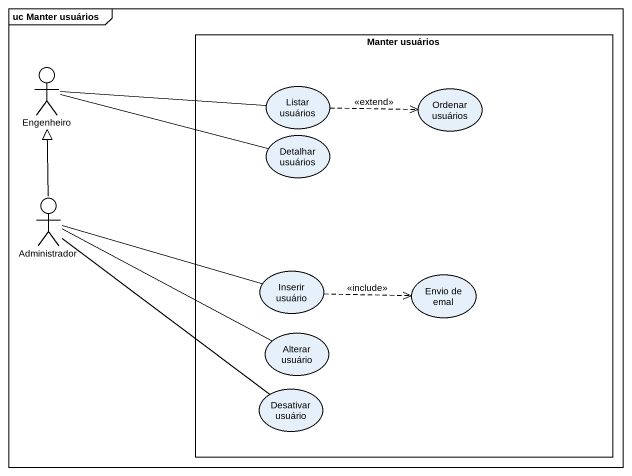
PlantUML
@startuml
mainframe uc Manter usuários
rectangle "Manter usuários" as Manter_usuários {
  usecase "Listar usuários" as Listar_usuários
  usecase "Ordenar usuários" as Ordenar_usuários
  usecase "Detalhar usuários" as Detalhar_usuários
  usecase "Inserir usuário" as Inserir_usuário
  usecase "Envio de emal" as Envio_de_emal
  usecase "Alterar usuário" as Alterar_usuário
  usecase "Desativar usuário" as Desativar_usuário
}
actor Engenheiro
actor Administrador
Engenheiro -right- Listar_usuários
Engenheiro -right- Detalhar_usuários
Listar_usuários .right.> Ordenar_usuários : <<extend>>
Administrador -up-|> Engenheiro
Administrador -right- Inserir_usuário
Administrador -right- Alterar_usuário
Administrador -- Desativar_usuário
Inserir_usuário .right.> Envio_de_emal : <<include>>
@enduml
